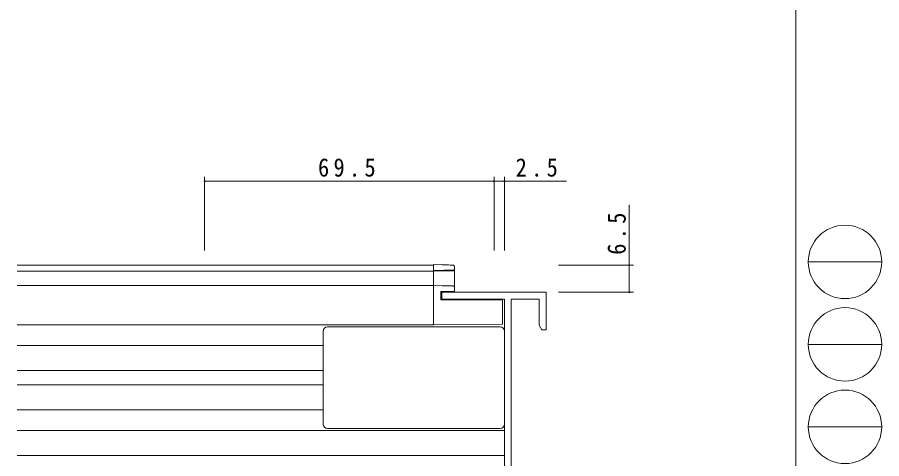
# Model space of a CAD drawing. Units: millimetres on the paper. Extents: x -420 to 373, y -297 to 267.
# Drawn here: x 165.3 to 372.9, y -120.8 to -14.9 of the extents above; entities that cross this region are included whole.
import ezdxf

# ---------------------------------------------------------------- set-up
doc = ezdxf.new("R2010")
doc.units = ezdxf.units.MM
for name, color, linetype, lineweight in [('0-1_YKK_ZWAK', 7, 'Continuous', 9), ('0-3_YKK_11', 7, 'Continuous', 9), ('0-4_YKK_12', 2, 'Continuous', 9), ('0-5_YKK_13', 4, 'Continuous', 9), ('0-6_YKK_D', 6, 'Continuous', 9)]:
    doc.layers.add(name, color=color, linetype=linetype, lineweight=lineweight)
doc.styles.add('ＭＳ ゴシック', font='')
doc.styles.get('ＭＳ ゴシック').set_extended_font_data('MS Gothic')

msp = doc.modelspace()

# ---------------------------------------------------------------- linework, layer by layer
at = {"layer": '0-1_YKK_ZWAK'}
for p, q in [((352.3, 264.425), (352.3, -260.575)), ((355.276, -73.591), (372.917, -73.591)), ((355.276, -93.387), (372.917, -93.387)), ((355.276, -113.183), (372.917, -113.183))]:
    msp.add_line(p, q, dxfattribs=at)
for centre in [(364.096, -73.591), (364.096, -93.387), (364.096, -113.183)]:
    msp.add_circle(centre, 8.82, dxfattribs=at)
at = {"layer": '0-3_YKK_11'}
for p, q in [((267.3, -80.878), (267.3, -82.508)), ((292.3, -80.878), (267.3, -80.878)), ((292.3, -89.878), (292.3, -80.878)), ((267.3, -82.508), (282.3, -82.508)), ((282.3, -82.508), (282.3, -132.378)), ((283.93, -82.508), (290.67, -82.508)), ((283.93, -149.248), (283.93, -82.508)), ((290.67, -82.508), (290.67, -88.787)), ((290.67, -88.787), (291.3, -89.878)), ((291.3, -89.878), (292.3, -89.878))]:
    msp.add_line(p, q, dxfattribs=at)
at = {"layer": '0-4_YKK_12'}
for p, q in [((165.3, -74.378), (265.3, -74.378)), ((265.3, -74.378), (265.3, -88.678)), ((265.3, -75.778), (165.3, -75.778)), ((165.3, -79.278), (265.3, -79.278)), ((165.3, -88.678), (265.3, -88.678)), ((165.3, -93.678), (238.8, -93.678)), ((165.3, -99.631), (238.8, -99.631)), ((165.3, -103.124), (238.8, -103.124)), ((165.3, -109.078), (238.8, -109.078)), ((165.3, -114.078), (282.3, -114.078)), ((165.3, -120.078), (282.3, -120.078))]:
    msp.add_line(p, q, dxfattribs=at)
at = {"layer": '0-5_YKK_13'}
for p, q in [((265.304, -75.351), (265.305, -74.55)), ((265.305, -74.251), (265.305, -74.55)), ((267.357, -74.287), (265.305, -74.251)), ((267.357, -74.287), (267.877, -74.297)), ((267.877, -74.297), (268.376, -74.309)), ((268.376, -74.309), (268.835, -74.321)), ((268.835, -74.321), (269.237, -74.334)), ((269.237, -74.334), (269.565, -74.347)), ((269.565, -74.347), (269.809, -74.359)), ((269.809, -74.359), (269.959, -74.371)), ((269.985, -74.372), (270.105, -74.396)), ((270.105, -74.396), (270.242, -74.496)), ((270.242, -74.496), (270.304, -74.68)), ((270.304, -75.316), (270.304, -74.68)), ((265.304, -75.776), (265.304, -75.651)), ((270.01, -75.696), (265.304, -75.776)), ((265.304, -75.776), (265.304, -76.076)), ((265.304, -78.982), (265.304, -76.076)), ((267.357, -75.615), (267.837, -75.608)), ((267.837, -75.608), (268.301, -75.602)), ((268.301, -75.602), (268.733, -75.598)), ((268.733, -75.598), (269.119, -75.597)), ((269.119, -75.597), (269.447, -75.597)), ((269.447, -75.597), (269.707, -75.6)), ((269.707, -75.6), (269.89, -75.605)), ((269.89, -75.605), (269.99, -75.611)), ((269.99, -75.611), (270.01, -75.616)), ((270.068, -75.689), (270.01, -75.696)), ((270.123, -75.672), (270.068, -75.689)), ((270.174, -75.645), (270.123, -75.672)), ((270.218, -75.609), (270.174, -75.645)), ((270.255, -75.566), (270.218, -75.609)), ((270.282, -75.516), (270.255, -75.566)), ((270.299, -75.462), (270.282, -75.516)), ((270.304, -75.406), (270.299, -75.462)), ((270.304, -75.406), (270.304, -75.316)), ((270.304, -79.664), (270.304, -75.406)), ((265.304, -78.982), (265.304, -79.282)), ((265.304, -79.282), (265.304, -79.582)), ((267.333, -79.317), (265.304, -79.282)), ((265.304, -88.082), (265.304, -79.582)), ((267.004, -80.682), (267.33, -80.676)), ((267.004, -82.682), (267.004, -80.682)), ((270.01, -79.364), (267.333, -79.317)), ((267.004, -82.682), (281.804, -82.811)), ((281.804, -87.938), (281.804, -82.811)), ((241.8, -89.178), (239.8, -89.178)), ((279.3, -89.178), (241.8, -89.178)), ((265.304, -88.082), (265.304, -88.682)), ((265.304, -88.682), (281.804, -88.538)), ((281.3, -89.178), (279.3, -89.178)), ((281.804, -88.538), (281.804, -87.938)), ((238.8, -112.578), (238.8, -90.178)), ((282.3, -90.178), (282.3, -112.578)), ((239.8, -113.578), (281.3, -113.578))]:
    msp.add_line(p, q, dxfattribs=at)
for points in [[(265.304, -75.351), (265.304, -75.651), (267.357, -75.615)], [(267.33, -80.676), (270.304, -80.624), (270.304, -79.664)]]:
    msp.add_lwpolyline(points, dxfattribs=at)
for centre, radius, start, end in [((270.004, -75.316), 0.3, 270.99373, 359.99393), ((270.004, -79.664), 0.3, 359.9982, 88.9982), ((239.8, -90.178), 1, 90, 180), ((281.3, -90.178), 1, 0, 90), ((239.8, -112.578), 1, 180, 270), ((281.3, -112.578), 1, 270, 0)]:
    msp.add_arc(centre, radius, start, end, dxfattribs=at)
at = {"layer": '0-6_YKK_D'}
for p, q in [((210.3, -70.878), (210.3, -53.178)), ((279.8, -70.878), (279.8, -53.178)), ((279.8, -70.878), (279.8, -53.178)), ((282.3, -70.878), (282.3, -53.178)), ((279.8, -54.178), (210.3, -54.178)), ((279.8, -54.178), (282.3, -54.178)), ((282.3, -54.178), (297.2, -54.178)), ((312.3, -74.378), (312.3, -59.878)), ((295.3, -74.378), (313.3, -74.378)), ((312.3, -80.878), (312.3, -74.378)), ((295.3, -80.878), (313.3, -80.878))]:
    msp.add_line(p, q, dxfattribs=at)
for centre, start, end in [((210.3, -54.178), 0, 180), ((210.3, -54.178), 180, 0), ((279.8, -54.178), 0, 180), ((279.8, -54.178), 0, 180), ((279.8, -54.178), 180, 0), ((279.8, -54.178), 180, 0), ((282.3, -54.178), 0, 180), ((282.3, -54.178), 180, 0), ((312.3, -74.378), 90, 270), ((312.3, -74.378), 270, 90), ((312.3, -80.878), 90, 270), ((312.3, -80.878), 270, 90)]:
    msp.add_arc(centre, 0.106, start, end, dxfattribs=at)

# ---------------------------------------------------------------- texts
at = {"layer": '0-6_YKK_D', "color": 3, "char_height": 4.399, "attachment_point": 7, "style": 'ＭＳ ゴシック'}
for s, insert in [('\\T1.38;\\W0.9;69.5', (237.53, -53.178)), ('\\T1.38;\\W0.9;2.5', (285, -53.178))]:
    msp.add_mtext(s, dxfattribs=dict(at, insert=insert))
at = {"layer": '0-6_YKK_D', "color": 3, "insert": (311.5, -71.878), "char_height": 4.399, "attachment_point": 7, "rotation": 90, "style": 'ＭＳ ゴシック'}
msp.add_mtext('\\T1.38;\\W0.9;6.5', dxfattribs=at)

doc.saveas('drawing.dxf')
